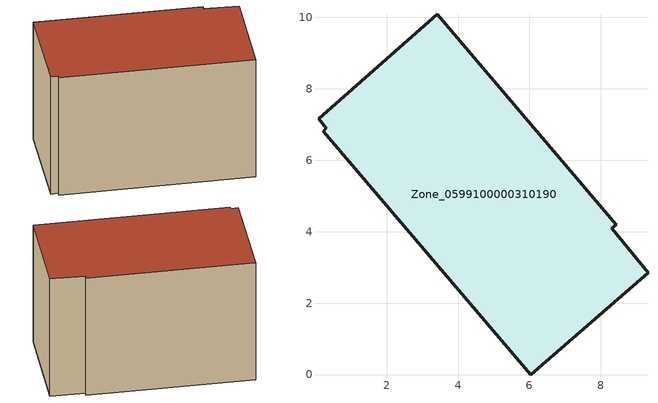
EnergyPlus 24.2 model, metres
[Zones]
Zone_0599100000310190
 floor ground (C_G): 6.04,0 0.22,6.82 0.31,6.9 0.09,7.16 3.42,10.08 8.43,4.2 8.3,4.1 9.32,2.85 z0
 wall outside (C_F): 8.43,4.2 3.42,10.08 0.09,7.16 0.31,6.9 0.22,6.82 6.04,0 9.32,2.85 8.3,4.1 8.43,4.2 z0:6.38
 roof outside (C_R): 0.22,6.82 6.04,0 9.32,2.85 8.3,4.1 8.43,4.2 3.42,10.08 0.09,7.16 0.31,6.9 z6.38
[BUILDING]
Pand.0599100000310190: North Axis=0; Terrain=City; Loads Convergence Tolerance Value=0.04; Temperature Convergence Tolerance Value=0.4; Solar Distribution=FullExterior; Maximum Number of Warmup Days=25; Minimum Number of Warmup Days=1
[Site:Location]
Rotterdam.The.Hague.AP_ZH_NLD Design_Conditions: Latitude=51.96; Longitude=4.45; Time Zone=1; Elevation=-4.5
[SITE:GROUNDTEMPERATURE:BUILDINGSURFACE]
18, 18, 18, 18, 18, 18, 18, 18, 18, 18, 18, 18
[MATERIAL] Thermal Absorptance=0.9; Solar Absorptance=0.7; Visible Absorptance=0.7
Name | Roughness | Thickness | Conductivity | Density | Specific Heat
G.TI.1946 | MediumSmooth | 0.15 | 1 | 540 | 1210
F.TI.1946 | Rough | 0.3 | 0.857143 | 1920 | 840
R.TI.1946 | MediumRough | 0.2 | 0.1 | 1500 | 1000
[CONSTRUCTION]
C_G: G.TI.1946
C_F: F.TI.1946
C_R: R.TI.1946
[ZONE]
Zone_0599100000310190: Type=1; Multiplier=1; Ceiling Height=Autocalculate; Volume=Autocalculate; Floor Area=autocalculate; Part of Total Floor Area=Yes
[ZONEINFILTRATION:DESIGNFLOWRATE]
Infil_Zone_0599100000310190: Zone or ZoneList or Space or SpaceList=Zone_0599100000310190; Schedule=AlwaysOn; Design Flow Rate Calculation Method=Flow/Area; Flow Rate per Floor Area=0.003; Constant Term Coefficient=1; Temperature Term Coefficient=0; Velocity Term Coefficient=0; Velocity Squared Term Coefficient=0
[HVACTEMPLATE:ZONE:IDEALLOADSAIRSYSTEM]
Zone_0599100000310190: Maximum Heating Supply Air Temperature=50; Minimum Cooling Supply Air Temperature=13; Maximum Heating Supply Air Humidity Ratio=0.0156; Minimum Cooling Supply Air Humidity Ratio=0.0077; Heating Limit=NoLimit; Cooling Limit=NoLimit; Dehumidification Control Type=ConstantSensibleHeatRatio; Cooling Sensible Heat Ratio=0.7; Dehumidification Setpoint=60; Humidification Control Type=None; Humidification Setpoint=30; Outdoor Air Method=None; Outdoor Air Flow Rate per Person=0.00944; Outdoor Air Flow Rate per Zone Floor Area=0; Outdoor Air Flow Rate per Zone=0; Demand Controlled Ventilation Type=None; Outdoor Air Economizer Type=NoEconomizer; Heat Recovery Type=None; Sensible Heat Recovery Effectiveness=0.7; Latent Heat Recovery Effectiveness=0.65
[ZONECONTROL:THERMOSTAT]
ThermostatControl_Zone_0599100000310190: Zone or ZoneList=Zone_0599100000310190; Control Type Schedule=DualSetpointControlType; Control 1=Thermostat_Zone_0599100000310190; Temperature Difference Between Cutout And Setpoint=0
[THERMOSTATSETPOINT:DUALSETPOINT]
Thermostat_Zone_0599100000310190: Heating Setpoint Temperature Schedule=HeatingSetpoint_Zone_0599100000310190; Cooling Setpoint Temperature Schedule=CoolingSetpoint_Zone_0599100000310190
[SCHEDULE:COMPACT]
HeatingSetpoint_Zone_0599100000310190: Through: 12/31, For: AllDays, Until: 24:00, 21
CoolingSetpoint_Zone_0599100000310190: Through: 12/31, For: AllDays, Until: 24:00, 24
DualSetpointControlType: Through: 12/31, For: AllDays, Until: 24:00, 4
AlwaysOn: Through: 12/31, For: AllDays, Until: 24:00, 1
